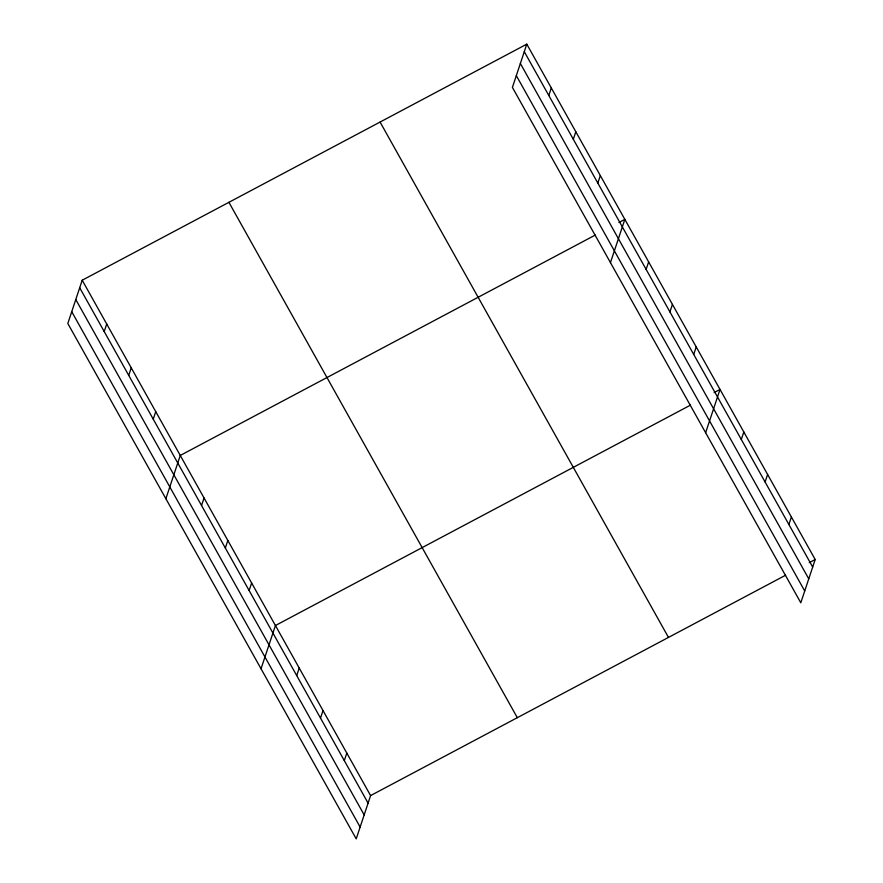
<?xml version="1.0" encoding="UTF-8"?>
<svg xmlns="http://www.w3.org/2000/svg" width="883" height="883" viewBox="0 0 883 883"><rect width="100%" height="100%" fill="white"/><g stroke="black" fill="none" stroke-linecap="round" stroke-linejoin="round"><path stroke-width="1.32" d="M526.787 44.15L512.405 87.406L800.793 602.78L815.186 559.513L526.787 44.15L82.207 280.22L67.814 323.487L356.213 838.85L370.595 795.594L785.605 575.219M104.216 331.555L106.722 324.028M128.73 375.363L131.236 367.836M153.245 419.171L155.75 411.644M165.872 498.707L180.264 455.451L595.263 235.077M201.545 505.495L204.05 497.968M225.342 548.012L227.847 540.484M249.127 590.528L251.633 583.001M261.037 668.784L275.43 625.517L690.44 405.154M296.721 675.561L299.227 668.034M320.507 718.089L323.012 710.55M548.796 95.485L551.301 87.958M344.304 760.605L346.809 753.067M573.31 139.293L575.815 131.766M597.824 183.101L600.33 175.574M610.451 262.637L624.844 219.37L618.928 222.516M646.135 269.425L648.641 261.887M669.921 311.942L672.427 304.414M693.718 354.458L696.223 346.931M705.627 432.703L720.02 389.447L714.104 392.582M741.301 439.491L743.806 431.964M765.097 482.008L767.603 474.48M788.883 524.524L791.389 516.996M809.27 562.659L815.186 559.513M524.292 51.678L812.68 567.041M520.363 63.477L808.762 578.84M516.323 75.618L804.711 590.981M380.076 122.053L668.475 637.416M228.918 202.317L517.317 717.68M82.207 280.22L370.595 795.594M79.702 287.759L368.09 803.122M75.783 299.547L364.171 814.91M71.733 311.688L360.132 827.062"/></g></svg>
